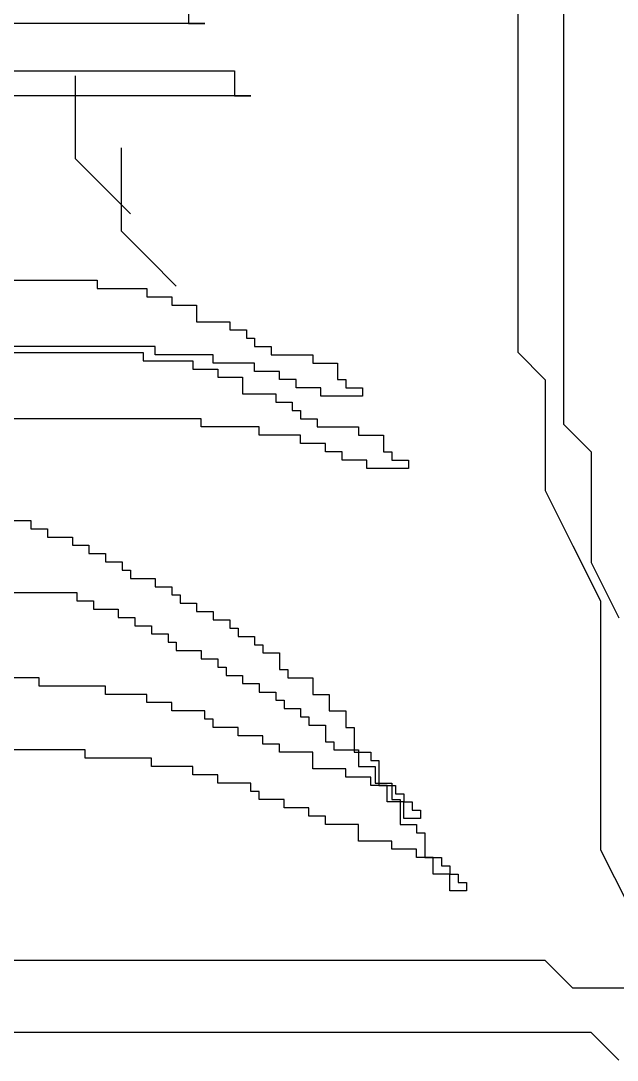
# Model space of a CAD drawing. Extents: x -74236 to 286982, y -14633 to 132816.
# Drawn here: x 110626.1 to 110709.7, y 123829.9 to 123975.7 of the extents above; entities that cross this region are included whole.
import ezdxf

# ---------------------------------------------------------------- set-up
doc = ezdxf.new("R2010")
doc.units = 0
doc.header["$LTSCALE"] = 10
doc.header["$MEASUREMENT"] = 0
doc.layers.add('LAYER3', color=4, linetype='Continuous')

msp = doc.modelspace()

# ---------------------------------------------------------------- linework, layer by layer
at = {"layer": 'LAYER3', "color": 8}
for p, q in [((110695.78, 124006.79), (110695.78, 123929.21)), ((110702.23, 123996.66), (110702.23, 123919.09)), ((110649.58, 123978.79), (110649.58, 123975.31)), ((110651.91, 123975.31), (110607.73, 123975.31)), ((110649.58, 123975.31), (110651.91, 123975.31)), ((110581.63, 123968.67), (110656.03, 123968.67)), ((110656.03, 123968.67), (110656.03, 123965.19)), ((110633.68, 123968), (110633.68, 123956.36)), ((110658.35, 123965.19), (110614.18, 123965.19)), ((110656.03, 123965.19), (110658.35, 123965.19)), ((110640.13, 123957.88), (110640.13, 123946.24)), ((110633.68, 123956.36), (110637.56, 123952.49)), ((110637.56, 123952.49), (110641.44, 123948.61)), ((110640.13, 123946.24), (110644.01, 123942.36)), ((110644.01, 123942.36), (110647.89, 123938.49)), ((110599.6, 123939.3), (110636.79, 123939.3)), ((110636.79, 123939.3), (110636.79, 123938.13)), ((110636.79, 123938.13), (110643.77, 123938.13)), ((110643.77, 123938.13), (110643.77, 123936.97)), ((110643.77, 123936.97), (110647.26, 123936.97)), ((110647.26, 123936.97), (110647.26, 123935.81)), ((110647.26, 123935.81), (110650.74, 123935.81)), ((110650.74, 123935.81), (110650.74, 123933.49)), ((110650.74, 123933.49), (110655.39, 123933.49)), ((110655.39, 123933.49), (110655.39, 123932.33)), ((110655.39, 123932.33), (110657.72, 123932.33)), ((110657.72, 123932.33), (110657.72, 123931.16)), ((110657.72, 123931.16), (110658.88, 123931.16)), ((110658.88, 123931.16), (110658.88, 123930)), ((110606.04, 123929.17), (110643.24, 123929.17)), ((110644.93, 123930), (110614.71, 123930)), ((110643.24, 123929.17), (110643.24, 123928.01)), ((110644.93, 123928.84), (110644.93, 123930)), ((110653.07, 123928.84), (110644.93, 123928.84)), ((110653.07, 123927.68), (110653.07, 123928.84)), ((110658.88, 123930), (110661.21, 123930)), ((110661.21, 123930), (110661.21, 123928.84)), ((110661.21, 123928.84), (110667.02, 123928.84)), ((110667.02, 123928.84), (110667.02, 123927.68)), ((110695.78, 123929.21), (110699.66, 123925.34)), ((110643.24, 123928.01), (110650.21, 123928.01)), ((110650.21, 123928.01), (110650.21, 123926.85)), ((110658.88, 123927.68), (110653.07, 123927.68)), ((110658.88, 123926.52), (110658.88, 123927.68)), ((110667.02, 123927.68), (110670.51, 123927.68)), ((110670.51, 123927.68), (110670.51, 123925.36)), ((110650.21, 123926.85), (110653.7, 123926.85)), ((110653.7, 123926.85), (110653.7, 123925.69)), ((110662.37, 123926.52), (110658.88, 123926.52)), ((110662.37, 123925.36), (110662.37, 123926.52)), ((110653.7, 123925.69), (110657.19, 123925.69)), ((110657.19, 123925.69), (110657.19, 123923.37)), ((110664.69, 123925.36), (110662.37, 123925.36)), ((110664.69, 123924.19), (110664.69, 123925.36)), ((110670.51, 123925.36), (110671.67, 123925.36)), ((110671.67, 123925.36), (110671.67, 123924.19)), ((110699.66, 123925.34), (110699.66, 123909.82)), ((110657.19, 123923.37), (110661.84, 123923.37)), ((110661.84, 123923.37), (110661.84, 123922.2)), ((110668.18, 123924.19), (110664.69, 123924.19)), ((110668.18, 123923.03), (110668.18, 123924.19)), ((110673.99, 123923.03), (110668.18, 123923.03)), ((110671.67, 123924.19), (110673.99, 123924.19)), ((110673.99, 123924.19), (110673.99, 123923.03)), ((110661.84, 123922.2), (110664.16, 123922.2)), ((110664.16, 123922.2), (110664.16, 123921.04)), ((110664.16, 123921.04), (110665.33, 123921.04)), ((110665.33, 123921.04), (110665.33, 123919.88)), ((110651.38, 123919.88), (110621.15, 123919.88)), ((110651.38, 123918.72), (110651.38, 123919.88)), ((110659.51, 123918.72), (110651.38, 123918.72)), ((110659.51, 123917.56), (110659.51, 123918.72)), ((110665.33, 123919.88), (110667.65, 123919.88)), ((110667.65, 123919.88), (110667.65, 123918.72)), ((110667.65, 123918.72), (110673.46, 123918.72)), ((110673.46, 123918.72), (110673.46, 123917.56)), ((110702.23, 123919.09), (110706.11, 123915.21)), ((110665.33, 123917.56), (110659.51, 123917.56)), ((110665.33, 123916.4), (110665.33, 123917.56)), ((110673.46, 123917.56), (110676.95, 123917.56)), ((110676.95, 123917.56), (110676.95, 123915.23)), ((110668.81, 123916.4), (110665.33, 123916.4)), ((110668.81, 123915.23), (110668.81, 123916.4)), ((110671.14, 123915.23), (110668.81, 123915.23)), ((110671.14, 123914.07), (110671.14, 123915.23)), ((110676.95, 123915.23), (110678.11, 123915.23)), ((110678.11, 123915.23), (110678.11, 123914.07)), ((110706.11, 123915.21), (110706.11, 123899.7)), ((110674.63, 123914.07), (110671.14, 123914.07)), ((110674.63, 123912.91), (110674.63, 123914.07)), ((110680.44, 123912.91), (110674.63, 123912.91)), ((110678.11, 123914.07), (110680.44, 123914.07)), ((110680.44, 123914.07), (110680.44, 123912.91)), ((110699.66, 123909.82), (110703.54, 123902.06)), ((110584.48, 123905.61), (110627.49, 123905.61)), ((110627.49, 123905.61), (110627.49, 123904.44)), ((110627.49, 123904.44), (110629.82, 123904.44)), ((110629.82, 123904.44), (110629.82, 123903.28)), ((110629.82, 123903.28), (110633.31, 123903.28)), ((110633.31, 123903.28), (110633.31, 123902.12)), ((110633.31, 123902.12), (110635.63, 123902.12)), ((110635.63, 123902.12), (110635.63, 123900.96)), ((110703.54, 123902.06), (110707.42, 123894.31)), ((110635.63, 123900.96), (110637.96, 123900.96)), ((110637.96, 123900.96), (110637.96, 123899.8)), ((110637.96, 123899.8), (110640.28, 123899.8)), ((110640.28, 123899.8), (110640.28, 123898.64)), ((110706.11, 123899.7), (110709.99, 123891.94)), ((110640.28, 123898.64), (110641.44, 123898.64)), ((110641.44, 123898.64), (110641.44, 123897.47)), ((110641.44, 123897.47), (110644.93, 123897.47)), ((110644.93, 123897.47), (110644.93, 123896.31)), ((110590.93, 123895.49), (110633.94, 123895.49)), ((110633.94, 123895.49), (110633.94, 123894.32)), ((110644.93, 123896.31), (110647.26, 123896.31)), ((110647.26, 123896.31), (110647.26, 123895.15)), ((110633.94, 123894.32), (110636.27, 123894.32)), ((110636.27, 123894.32), (110636.27, 123893.16)), ((110647.26, 123895.15), (110648.42, 123895.15)), ((110648.42, 123895.15), (110648.42, 123893.99)), ((110648.42, 123893.99), (110650.74, 123893.99)), ((110650.74, 123893.99), (110650.74, 123892.83)), ((110707.42, 123894.31), (110707.42, 123859.4)), ((110636.27, 123893.16), (110639.75, 123893.16)), ((110639.75, 123893.16), (110639.75, 123892)), ((110650.74, 123892.83), (110653.07, 123892.83)), ((110653.07, 123892.83), (110653.07, 123891.67)), ((110639.75, 123892), (110642.08, 123892)), ((110642.08, 123892), (110642.08, 123890.84)), ((110642.08, 123890.84), (110644.4, 123890.84)), ((110644.4, 123890.84), (110644.4, 123889.68)), ((110653.07, 123891.67), (110655.39, 123891.67)), ((110655.39, 123891.67), (110655.39, 123890.5)), ((110644.4, 123889.68), (110646.73, 123889.68)), ((110646.73, 123889.68), (110646.73, 123888.51)), ((110655.39, 123890.5), (110656.56, 123890.5)), ((110656.56, 123890.5), (110656.56, 123889.34)), ((110656.56, 123889.34), (110658.88, 123889.34)), ((110658.88, 123889.34), (110658.88, 123888.18)), ((110646.73, 123888.51), (110647.89, 123888.51)), ((110647.89, 123888.51), (110647.89, 123887.35)), ((110658.88, 123888.18), (110660.04, 123888.18)), ((110660.04, 123888.18), (110660.04, 123887.02)), ((110647.89, 123887.35), (110651.38, 123887.35)), ((110651.38, 123887.35), (110651.38, 123886.19)), ((110660.04, 123887.02), (110662.37, 123887.02)), ((110662.37, 123887.02), (110662.37, 123884.7)), ((110651.38, 123886.19), (110653.7, 123886.19)), ((110653.7, 123886.19), (110653.7, 123885.03)), ((110653.7, 123885.03), (110654.86, 123885.03)), ((110654.86, 123885.03), (110654.86, 123883.87)), ((110628.66, 123883.53), (110614.71, 123883.53)), ((110628.66, 123882.37), (110628.66, 123883.53)), ((110654.86, 123883.87), (110657.19, 123883.87)), ((110657.19, 123883.87), (110657.19, 123882.71)), ((110662.37, 123884.7), (110663.53, 123884.7)), ((110663.53, 123884.7), (110663.53, 123883.53)), ((110663.53, 123883.53), (110667.02, 123883.53)), ((110667.02, 123883.53), (110667.02, 123881.21)), ((110637.96, 123882.37), (110628.66, 123882.37)), ((110637.96, 123881.21), (110637.96, 123882.37)), ((110657.19, 123882.71), (110659.51, 123882.71)), ((110659.51, 123882.71), (110659.51, 123881.54)), ((110643.77, 123881.21), (110637.96, 123881.21)), ((110643.77, 123880.05), (110643.77, 123881.21)), ((110659.51, 123881.54), (110661.84, 123881.54)), ((110661.84, 123881.54), (110661.84, 123880.38)), ((110667.02, 123881.21), (110669.34, 123881.21)), ((110669.34, 123881.21), (110669.34, 123878.89)), ((110647.26, 123880.05), (110643.77, 123880.05)), ((110647.26, 123878.89), (110647.26, 123880.05)), ((110661.84, 123880.38), (110663, 123880.38)), ((110663, 123880.38), (110663, 123879.22)), ((110663, 123879.22), (110665.33, 123879.22)), ((110665.33, 123879.22), (110665.33, 123878.06)), ((110651.91, 123878.89), (110647.26, 123878.89)), ((110651.91, 123877.73), (110651.91, 123878.89)), ((110653.07, 123877.73), (110651.91, 123877.73)), ((110653.07, 123876.56), (110653.07, 123877.73)), ((110665.33, 123878.06), (110666.49, 123878.06)), ((110666.49, 123878.06), (110666.49, 123876.9)), ((110669.34, 123878.89), (110671.67, 123878.89)), ((110671.67, 123878.89), (110671.67, 123876.56)), ((110656.56, 123876.56), (110653.07, 123876.56)), ((110656.56, 123875.4), (110656.56, 123876.56)), ((110666.49, 123876.9), (110668.81, 123876.9)), ((110668.81, 123876.9), (110668.81, 123874.57)), ((110671.67, 123876.56), (110672.83, 123876.56)), ((110672.83, 123876.56), (110672.83, 123873.08)), ((110660.04, 123875.4), (110656.56, 123875.4)), ((110660.04, 123874.24), (110660.04, 123875.4)), ((110635.1, 123873.41), (110621.15, 123873.41)), ((110635.1, 123872.25), (110635.1, 123873.41)), ((110662.37, 123874.24), (110660.04, 123874.24)), ((110662.37, 123873.08), (110662.37, 123874.24)), ((110668.81, 123874.57), (110669.98, 123874.57)), ((110669.98, 123874.57), (110669.98, 123873.41)), ((110669.98, 123873.41), (110673.46, 123873.41)), ((110673.46, 123873.41), (110673.46, 123871.09)), ((110644.4, 123872.25), (110635.1, 123872.25)), ((110644.4, 123871.09), (110644.4, 123872.25)), ((110667.02, 123873.08), (110662.37, 123873.08)), ((110667.02, 123870.76), (110667.02, 123873.08)), ((110672.83, 123873.08), (110675.16, 123873.08)), ((110675.16, 123873.08), (110675.16, 123871.92)), ((110675.16, 123871.92), (110676.32, 123871.92)), ((110676.32, 123871.92), (110676.32, 123868.43)), ((110650.21, 123871.09), (110644.4, 123871.09)), ((110650.21, 123869.93), (110650.21, 123871.09)), ((110671.67, 123870.76), (110667.02, 123870.76)), ((110671.67, 123869.59), (110671.67, 123870.76)), ((110673.46, 123871.09), (110675.79, 123871.09)), ((110675.79, 123871.09), (110675.79, 123868.77)), ((110653.7, 123869.93), (110650.21, 123869.93)), ((110653.7, 123868.77), (110653.7, 123869.93)), ((110675.16, 123869.59), (110671.67, 123869.59)), ((110675.16, 123868.43), (110675.16, 123869.59)), ((110658.35, 123868.77), (110653.7, 123868.77)), ((110658.35, 123867.6), (110658.35, 123868.77)), ((110659.51, 123867.6), (110658.35, 123867.6)), ((110659.51, 123866.44), (110659.51, 123867.6)), ((110677.48, 123868.43), (110675.16, 123868.43)), ((110675.79, 123868.77), (110678.11, 123868.77)), ((110676.32, 123868.43), (110678.64, 123868.43)), ((110677.48, 123866.11), (110677.48, 123868.43)), ((110678.11, 123868.77), (110678.11, 123866.44)), ((110678.64, 123868.43), (110678.64, 123867.27)), ((110663, 123866.44), (110659.51, 123866.44)), ((110663, 123865.28), (110663, 123866.44)), ((110679.81, 123866.11), (110677.48, 123866.11)), ((110678.11, 123866.44), (110679.28, 123866.44)), ((110678.64, 123867.27), (110679.81, 123867.27)), ((110679.28, 123866.44), (110679.28, 123862.96)), ((110679.81, 123867.27), (110679.81, 123866.11)), ((110679.81, 123863.79), (110679.81, 123866.11)), ((110679.81, 123866.11), (110680.97, 123866.11)), ((110680.97, 123866.11), (110680.97, 123864.95)), ((110666.49, 123865.28), (110663, 123865.28)), ((110666.49, 123864.12), (110666.49, 123865.28)), ((110680.97, 123864.95), (110682.13, 123864.95)), ((110682.13, 123864.95), (110682.13, 123863.79)), ((110668.81, 123864.12), (110666.49, 123864.12)), ((110668.81, 123862.96), (110668.81, 123864.12)), ((110682.13, 123863.79), (110679.81, 123863.79)), ((110673.46, 123862.96), (110668.81, 123862.96)), ((110673.46, 123860.63), (110673.46, 123862.96)), ((110679.28, 123862.96), (110681.6, 123862.96)), ((110681.6, 123862.96), (110681.6, 123861.8)), ((110681.6, 123861.8), (110682.76, 123861.8)), ((110682.76, 123861.8), (110682.76, 123858.31)), ((110678.11, 123860.63), (110673.46, 123860.63)), ((110678.11, 123859.47), (110678.11, 123860.63)), ((110681.6, 123859.47), (110678.11, 123859.47)), ((110681.6, 123858.31), (110681.6, 123859.47)), ((110707.42, 123859.4), (110711.31, 123851.64)), ((110683.93, 123858.31), (110681.6, 123858.31)), ((110682.76, 123858.31), (110685.09, 123858.31)), ((110683.93, 123855.99), (110683.93, 123858.31)), ((110685.09, 123858.31), (110685.09, 123857.15)), ((110686.25, 123855.99), (110683.93, 123855.99)), ((110685.09, 123857.15), (110686.25, 123857.15)), ((110686.25, 123857.15), (110686.25, 123855.99)), ((110686.25, 123853.66), (110686.25, 123855.99)), ((110686.25, 123855.99), (110687.41, 123855.99)), ((110687.41, 123855.99), (110687.41, 123854.83)), ((110687.41, 123854.83), (110688.58, 123854.83)), ((110688.58, 123854.83), (110688.58, 123853.66)), ((110688.58, 123853.66), (110686.25, 123853.66)), ((110699.66, 123843.89), (110594.87, 123843.89)), ((110703.54, 123840.01), (110699.66, 123843.89)), ((110715.2, 123840.01), (110703.54, 123840.01)), ((110706.11, 123833.76), (110601.32, 123833.76)), ((110709.99, 123829.89), (110706.11, 123833.76))]:
    msp.add_line(p, q, dxfattribs=at)

doc.saveas('drawing.dxf')
